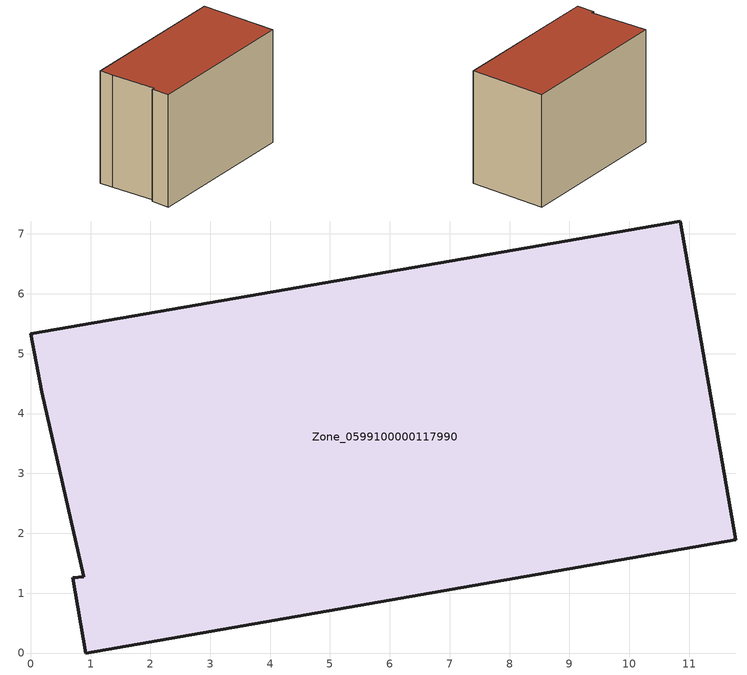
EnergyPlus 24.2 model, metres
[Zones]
Zone_0599100000117990
 floor ground (C_G): 0.18,4.36 0,5.33 10.85,7.22 11.78,1.89 0.92,0 0.7,1.26 0.89,1.27 z0
 wall outside (C_F): 0.92,0 11.78,1.89 10.85,7.22 0,5.33 0.18,4.36 0.89,1.27 0.7,1.26 0.92,0 z0:8.03
 roof outside (C_R): 0,5.33 0.18,4.36 0.89,1.27 0.7,1.26 0.92,0 11.78,1.89 10.85,7.22 z8.03
[BUILDING]
Pand.0599100000117990: North Axis=0; Terrain=City; Loads Convergence Tolerance Value=0.04; Temperature Convergence Tolerance Value=0.4; Solar Distribution=FullExterior; Maximum Number of Warmup Days=25; Minimum Number of Warmup Days=1
[Site:Location]
Rotterdam.The.Hague.AP_ZH_NLD Design_Conditions: Latitude=51.96; Longitude=4.45; Time Zone=1; Elevation=-4.5
[SITE:GROUNDTEMPERATURE:BUILDINGSURFACE]
18, 18, 18, 18, 18, 18, 18, 18, 18, 18, 18, 18
[MATERIAL] Thermal Absorptance=0.9; Solar Absorptance=0.7; Visible Absorptance=0.7
Name | Roughness | Thickness | Conductivity | Density | Specific Heat
G.TI.1975-1991 | MediumSmooth | 0.15 | 0.288461 | 540 | 1210
F.TI.1975-1991 | Rough | 0.3 | 0.230769 | 1920 | 840
R.TI.1975-1991 | MediumRough | 0.2 | 0.153846 | 1500 | 1000
[CONSTRUCTION]
C_G: G.TI.1975-1991
C_F: F.TI.1975-1991
C_R: R.TI.1975-1991
[ZONE]
Zone_0599100000117990: Type=1; Multiplier=1; Ceiling Height=Autocalculate; Volume=Autocalculate; Floor Area=autocalculate; Part of Total Floor Area=Yes
[ZONEINFILTRATION:DESIGNFLOWRATE]
Infil_Zone_0599100000117990: Zone or ZoneList or Space or SpaceList=Zone_0599100000117990; Schedule=AlwaysOn; Design Flow Rate Calculation Method=Flow/Area; Flow Rate per Floor Area=0.003; Constant Term Coefficient=1; Temperature Term Coefficient=0; Velocity Term Coefficient=0; Velocity Squared Term Coefficient=0
[HVACTEMPLATE:ZONE:IDEALLOADSAIRSYSTEM]
Zone_0599100000117990: Maximum Heating Supply Air Temperature=50; Minimum Cooling Supply Air Temperature=13; Maximum Heating Supply Air Humidity Ratio=0.0156; Minimum Cooling Supply Air Humidity Ratio=0.0077; Heating Limit=NoLimit; Cooling Limit=NoLimit; Dehumidification Control Type=ConstantSensibleHeatRatio; Cooling Sensible Heat Ratio=0.7; Dehumidification Setpoint=60; Humidification Control Type=None; Humidification Setpoint=30; Outdoor Air Method=None; Outdoor Air Flow Rate per Person=0.00944; Outdoor Air Flow Rate per Zone Floor Area=0; Outdoor Air Flow Rate per Zone=0; Demand Controlled Ventilation Type=None; Outdoor Air Economizer Type=NoEconomizer; Heat Recovery Type=None; Sensible Heat Recovery Effectiveness=0.7; Latent Heat Recovery Effectiveness=0.65
[ZONECONTROL:THERMOSTAT]
ThermostatControl_Zone_0599100000117990: Zone or ZoneList=Zone_0599100000117990; Control Type Schedule=DualSetpointControlType; Control 1=Thermostat_Zone_0599100000117990; Temperature Difference Between Cutout And Setpoint=0
[THERMOSTATSETPOINT:DUALSETPOINT]
Thermostat_Zone_0599100000117990: Heating Setpoint Temperature Schedule=HeatingSetpoint_Zone_0599100000117990; Cooling Setpoint Temperature Schedule=CoolingSetpoint_Zone_0599100000117990
[SCHEDULE:COMPACT]
HeatingSetpoint_Zone_0599100000117990: Through: 12/31, For: AllDays, Until: 24:00, 21
CoolingSetpoint_Zone_0599100000117990: Through: 12/31, For: AllDays, Until: 24:00, 24
DualSetpointControlType: Through: 12/31, For: AllDays, Until: 24:00, 4
AlwaysOn: Through: 12/31, For: AllDays, Until: 24:00, 1
